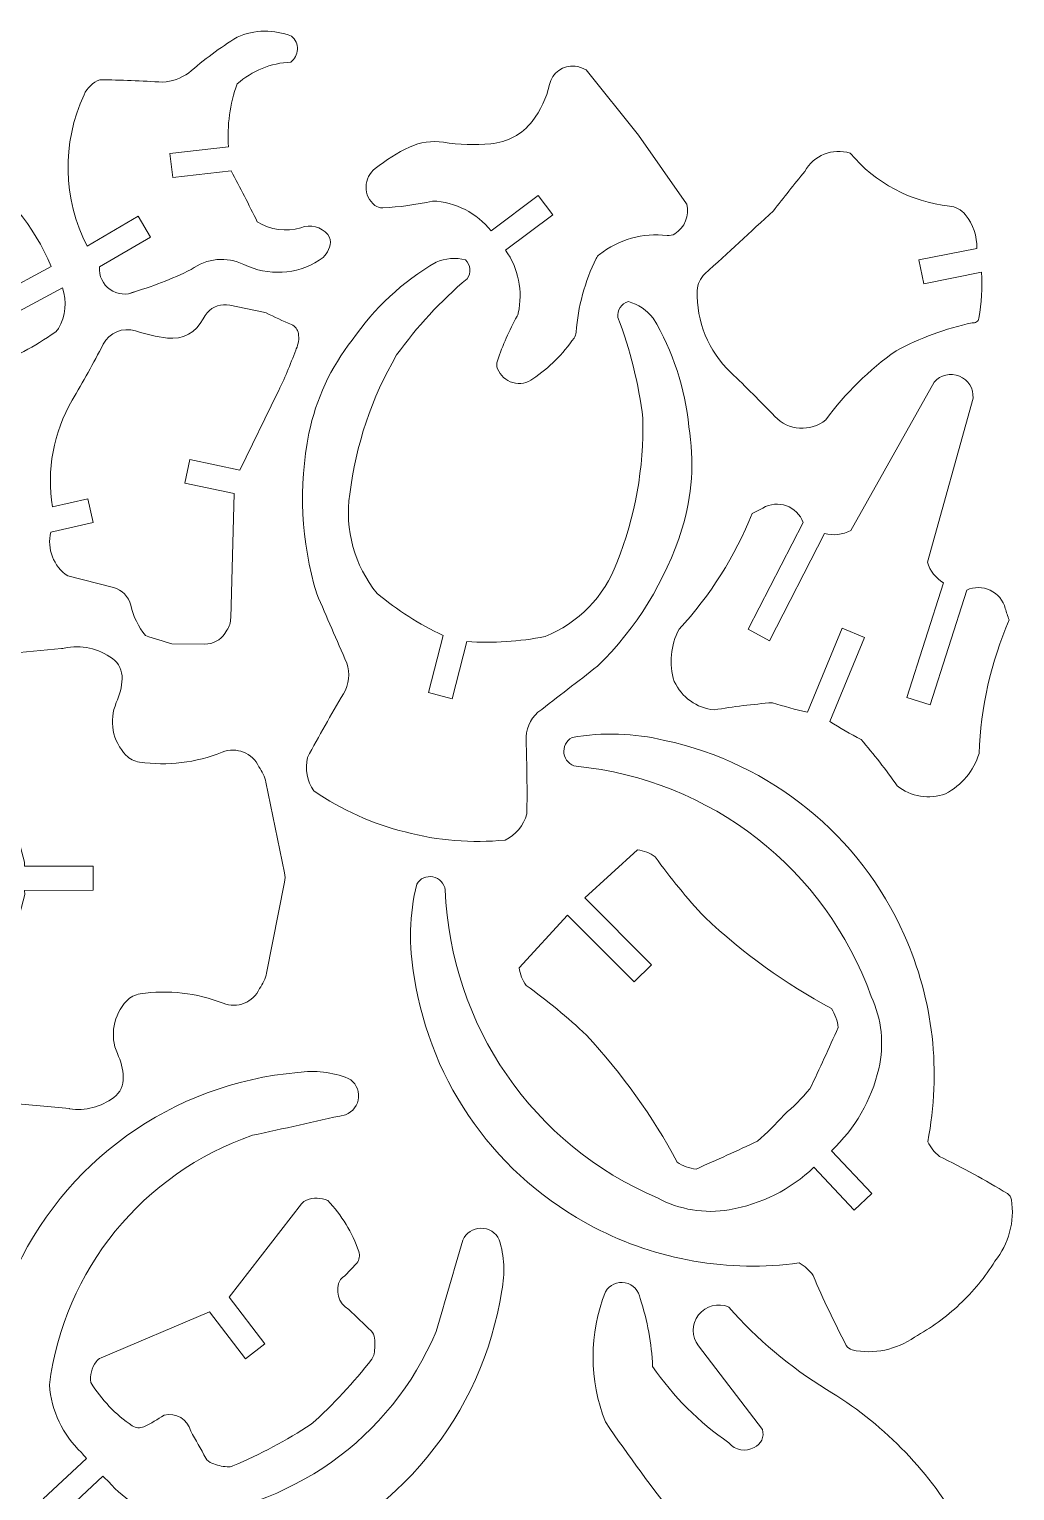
# Model space of a CAD drawing. Header units: centimetres. Extents: x -8.7 to 10.3, y -13.7 to 14.2.
# Drawn here: x 3.41 to 10.31, y 3.36 to 13.58 of the extents above; entities that cross this region are included whole.
import ezdxf

# ---------------------------------------------------------------- set-up
doc = ezdxf.new("R2010")
doc.units = ezdxf.units.CM
doc.header["$MEASUREMENT"] = 0
doc.layers.add('Capa 1', color=7, linetype='Continuous')

msp = doc.modelspace()

# ---------------------------------------------------------------- linework, layer by layer
at = {"layer": 'Capa 1', "color": 250, "lineweight": 18}
for points, knots in [([(4.82487, 12.59062), (4.88682, 12.47245), (4.94734, 12.35354), (5.00642, 12.2339), (5.00642, 12.2339), (5.09752, 12.17774), (5.20826, 12.16283), (5.31096, 12.19297), (5.31096, 12.19297), (5.37773, 12.21896), (5.45353, 12.19958), (5.49972, 12.1448), (5.49972, 12.1448), (5.5167, 12.12466), (5.52304, 12.09764), (5.51681, 12.07204), (5.51681, 12.07204), (5.506, 12.02768), (5.4784, 11.98929), (5.4398, 11.9649), (5.4398, 11.9649), (5.28097, 11.86452), (5.08171, 11.85353), (4.91272, 11.93566), (4.91272, 11.93566), (4.79289, 11.99389), (4.65043, 11.9804), (4.54376, 11.90057), (4.54376, 11.90057), (4.40819, 11.83338), (4.26675, 11.77881), (4.12119, 11.73752), (4.12119, 11.73752), (4.12119, 11.73752), (4.1499, 11.74472), (4.1499, 11.74472), (4.1499, 11.74472), (4.09339, 11.71884), (4.02798, 11.72508), (3.97705, 11.76071), (3.97705, 11.76071), (3.92611, 11.79633), (3.89785, 11.85626), (3.90278, 11.91823), (3.90278, 11.91823), (3.90278, 11.91823), (4.25843, 12.12792), (4.25843, 12.12792), (4.25843, 12.12792), (4.25843, 12.12792), (4.17246, 12.27374), (4.17246, 12.27374), (4.17246, 12.27374), (4.17246, 12.27374), (3.8168, 12.06404), (3.8168, 12.06404), (3.8168, 12.06404), (3.64647, 12.3947), (3.63821, 12.78509), (3.79413, 13.12278), (3.79413, 13.12278), (3.81634, 13.17087), (3.85617, 13.20853), (3.90541, 13.22804), (3.90541, 13.22804), (4.05195, 13.22593), (4.1984, 13.22008), (4.34464, 13.2105), (4.34464, 13.2105), (4.4098, 13.21537), (4.4725, 13.23758), (4.52619, 13.27483), (4.52619, 13.27483), (4.63279, 13.36726), (4.74634, 13.45132), (4.86586, 13.52629), (4.86586, 13.52629), (4.98693, 13.57892), (5.1239, 13.581), (5.24653, 13.53213), (5.24653, 13.53213), (5.27358, 13.50933), (5.28853, 13.47555), (5.28742, 13.44019), (5.28742, 13.44019), (5.28631, 13.40483), (5.26909, 13.37192), (5.24068, 13.35085), (5.24068, 13.35085), (5.10193, 13.34513), (4.96937, 13.29138), (4.86586, 13.1988), (4.86586, 13.1988), (4.81476, 13.0581), (4.79419, 12.90806), (4.80557, 12.7588), (4.80557, 12.7588), (4.80557, 12.7588), (4.39539, 12.71172), (4.39539, 12.71172), (4.39539, 12.71172), (4.39539, 12.71172), (4.41469, 12.54355), (4.41469, 12.54355), (4.41469, 12.54355), (4.41469, 12.54355), (4.82487, 12.59062), (4.82487, 12.59062)], [0, 0, 0, 0, 0.03571429, 0.03571429, 0.03571429, 0.03571429, 0.07142857, 0.07142857, 0.07142857, 0.07142857, 0.10714286, 0.10714286, 0.10714286, 0.10714286, 0.14285714, 0.14285714, 0.14285714, 0.14285714, 0.17857143, 0.17857143, 0.17857143, 0.17857143, 0.21428571, 0.21428571, 0.21428571, 0.21428571, 0.25, 0.25, 0.25, 0.25, 0.28571429, 0.28571429, 0.28571429, 0.28571429, 0.32142857, 0.32142857, 0.32142857, 0.32142857, 0.35714286, 0.35714286, 0.35714286, 0.35714286, 0.39285714, 0.39285714, 0.39285714, 0.39285714, 0.42857143, 0.42857143, 0.42857143, 0.42857143, 0.46428571, 0.46428571, 0.46428571, 0.46428571, 0.5, 0.5, 0.5, 0.5, 0.53571429, 0.53571429, 0.53571429, 0.53571429, 0.57142857, 0.57142857, 0.57142857, 0.57142857, 0.60714286, 0.60714286, 0.60714286, 0.60714286, 0.64285714, 0.64285714, 0.64285714, 0.64285714, 0.67857143, 0.67857143, 0.67857143, 0.67857143, 0.71428571, 0.71428571, 0.71428571, 0.71428571, 0.75, 0.75, 0.75, 0.75, 0.78571429, 0.78571429, 0.78571429, 0.78571429, 0.82142857, 0.82142857, 0.82142857, 0.82142857, 0.85714286, 0.85714286, 0.85714286, 0.85714286, 0.89285714, 0.89285714, 0.89285714, 0.89285714, 0.92857143, 0.92857143, 0.92857143, 0.92857143, 1, 1, 1, 1]), ([(7.67491, 12.84008), (7.67491, 12.84008), (8.01001, 12.35998), (8.01001, 12.35998), (8.01001, 12.35998), (8.01001, 12.35998), (8.01124, 12.35729), (8.01124, 12.35729), (8.01124, 12.35729), (8.03151, 12.27752), (7.99775, 12.19393), (7.92784, 12.15051), (7.92784, 12.15051), (7.91182, 12.14057), (7.8929, 12.13641), (7.87419, 12.13872), (7.87419, 12.13872), (7.70497, 12.15955), (7.53432, 12.11172), (7.40063, 12.0059), (7.40063, 12.0059), (7.39104, 11.99831), (7.38325, 11.98868), (7.37783, 11.97771), (7.37783, 11.97771), (7.29827, 11.81658), (7.25048, 11.64156), (7.23713, 11.46235), (7.23713, 11.46235), (7.23603, 11.44765), (7.23102, 11.43351), (7.22261, 11.4214), (7.22261, 11.4214), (7.14507, 11.3097), (7.04781, 11.21314), (6.93555, 11.1364), (6.93555, 11.1364), (6.89526, 11.10594), (6.84335, 11.09622), (6.79468, 11.10975), (6.79468, 11.10975), (6.74601, 11.12328), (6.70644, 11.15872), (6.68764, 11.20561), (6.68764, 11.20561), (6.68031, 11.22396), (6.67981, 11.24431), (6.68621, 11.263), (6.68621, 11.263), (6.72302, 11.37049), (6.76915, 11.47455), (6.82409, 11.57401), (6.82409, 11.57401), (6.82792, 11.58095), (6.83074, 11.58841), (6.83244, 11.59615), (6.83244, 11.59615), (6.86603, 11.74855), (6.83387, 11.90819), (6.7438, 12.03564), (6.7438, 12.03564), (6.7438, 12.03564), (7.07405, 12.28343), (7.07405, 12.28343), (7.07405, 12.28343), (7.07405, 12.28343), (6.97246, 12.41883), (6.97246, 12.41883), (6.97246, 12.41883), (6.97246, 12.41883), (6.64221, 12.17104), (6.64221, 12.17104), (6.64221, 12.17104), (6.54227, 12.29654), (6.39278, 12.37272), (6.2325, 12.37971), (6.2325, 12.37971), (6.11811, 12.35328), (6.00157, 12.33723), (5.88429, 12.33177), (5.88429, 12.33177), (5.86455, 12.33085), (5.84516, 12.33703), (5.82959, 12.3492), (5.82959, 12.3492), (5.78976, 12.38026), (5.76696, 12.42791), (5.76747, 12.47842), (5.76747, 12.47842), (5.76798, 12.52893), (5.79201, 12.57631), (5.83246, 12.60657), (5.83246, 12.60657), (5.90576, 12.6668), (5.98642, 12.71743), (6.07253, 12.75725), (6.07253, 12.75725), (6.14615, 12.79131), (6.22813, 12.80291), (6.30832, 12.79064), (6.30832, 12.79064), (6.41816, 12.77383), (6.52964, 12.77016), (6.64035, 12.77973), (6.64035, 12.77973), (6.75437, 12.7896), (6.85928, 12.84637), (6.92984, 12.93648), (6.92984, 12.93648), (6.98905, 13.01207), (7.03044, 13.1001), (7.05086, 13.19392), (7.05086, 13.19392), (7.06879, 13.27645), (7.14604, 13.33201), (7.23001, 13.32296), (7.23001, 13.32296), (7.25663, 13.32008), (7.28233, 13.31157), (7.30541, 13.29798), (7.30541, 13.29798), (7.30541, 13.29798), (7.30766, 13.29605), (7.30766, 13.29605), (7.30766, 13.29605), (7.30766, 13.29605), (7.67491, 12.84008), (7.67491, 12.84008)], [0, 0, 0, 0, 0.03030303, 0.03030303, 0.03030303, 0.03030303, 0.06060606, 0.06060606, 0.06060606, 0.06060606, 0.09090909, 0.09090909, 0.09090909, 0.09090909, 0.12121212, 0.12121212, 0.12121212, 0.12121212, 0.15151515, 0.15151515, 0.15151515, 0.15151515, 0.18181818, 0.18181818, 0.18181818, 0.18181818, 0.21212121, 0.21212121, 0.21212121, 0.21212121, 0.24242424, 0.24242424, 0.24242424, 0.24242424, 0.27272727, 0.27272727, 0.27272727, 0.27272727, 0.3030303, 0.3030303, 0.3030303, 0.3030303, 0.33333333, 0.33333333, 0.33333333, 0.33333333, 0.36363636, 0.36363636, 0.36363636, 0.36363636, 0.39393939, 0.39393939, 0.39393939, 0.39393939, 0.42424242, 0.42424242, 0.42424242, 0.42424242, 0.45454545, 0.45454545, 0.45454545, 0.45454545, 0.48484848, 0.48484848, 0.48484848, 0.48484848, 0.51515152, 0.51515152, 0.51515152, 0.51515152, 0.54545455, 0.54545455, 0.54545455, 0.54545455, 0.57575758, 0.57575758, 0.57575758, 0.57575758, 0.60606061, 0.60606061, 0.60606061, 0.60606061, 0.63636364, 0.63636364, 0.63636364, 0.63636364, 0.66666667, 0.66666667, 0.66666667, 0.66666667, 0.6969697, 0.6969697, 0.6969697, 0.6969697, 0.72727273, 0.72727273, 0.72727273, 0.72727273, 0.75757576, 0.75757576, 0.75757576, 0.75757576, 0.78787879, 0.78787879, 0.78787879, 0.78787879, 0.81818182, 0.81818182, 0.81818182, 0.81818182, 0.84848485, 0.84848485, 0.84848485, 0.84848485, 0.87878788, 0.87878788, 0.87878788, 0.87878788, 0.90909091, 0.90909091, 0.90909091, 0.90909091, 0.93939394, 0.93939394, 0.93939394, 0.93939394, 1, 1, 1, 1]), ([(3.64338, 11.77209), (3.67602, 11.67779), (3.66599, 11.57404), (3.61594, 11.48771), (3.61594, 11.48771), (3.60977, 11.47708), (3.60132, 11.46796), (3.59118, 11.46102), (3.59118, 11.46102), (3.44995, 11.36425), (3.29902, 11.28255), (3.14079, 11.2172), (3.14079, 11.2172), (3.13161, 11.1926), (3.12607, 11.1668), (3.12433, 11.14061), (3.12433, 11.14061), (3.12433, 11.14061), (3.122, 11.14252), (3.122, 11.14252), (3.122, 11.14252), (3.122, 11.14252), (3.32137, 10.90469), (3.32137, 10.90469), (3.32137, 10.90469), (3.35017, 10.87037), (3.34946, 10.82022), (3.31979, 10.78666), (3.31979, 10.78666), (3.31979, 10.78666), (2.99388, 10.49956), (2.99388, 10.49956), (2.99388, 10.49956), (2.95594, 10.46507), (2.90952, 10.44132), (2.85936, 10.43073), (2.85936, 10.43073), (2.79888, 10.4552), (2.75097, 10.50313), (2.72649, 10.5636), (2.72649, 10.5636), (2.72649, 10.5636), (2.41835, 11.3814), (2.41835, 11.3814), (2.41835, 11.3814), (2.41835, 11.3814), (2.73206, 11.64981), (2.73206, 11.64981), (2.73206, 11.64981), (2.73206, 11.64981), (2.62201, 11.77844), (2.62201, 11.77844), (2.62201, 11.77844), (2.62201, 11.77844), (2.3083, 11.51002), (2.3083, 11.51002), (2.3083, 11.51002), (2.3083, 11.51002), (1.6473, 12.08349), (1.6473, 12.08349), (1.6473, 12.08349), (1.5809, 12.14107), (1.55717, 12.23366), (1.58758, 12.31613), (1.58758, 12.31613), (1.59296, 12.33072), (1.60236, 12.34349), (1.61468, 12.35298), (1.61468, 12.35298), (1.61468, 12.35298), (2.0249, 12.66865), (2.0249, 12.66865), (2.0249, 12.66865), (2.06799, 12.65968), (2.10771, 12.63889), (2.13965, 12.60861), (2.13965, 12.60861), (2.13965, 12.60861), (2.28437, 12.40556), (2.28437, 12.40556), (2.28437, 12.40556), (2.29958, 12.38423), (2.32402, 12.37136), (2.35022, 12.37092), (2.35022, 12.37092), (2.36212, 12.37072), (2.374, 12.37175), (2.38569, 12.37399), (2.38569, 12.37399), (2.40144, 12.37702), (2.41597, 12.38457), (2.4275, 12.39571), (2.4275, 12.39571), (2.534, 12.49864), (2.65147, 12.58954), (2.77783, 12.66681), (2.77783, 12.66681), (2.7971, 12.6786), (2.82034, 12.68197), (2.84216, 12.67616), (2.84216, 12.67616), (2.8932, 12.66256), (2.94285, 12.64423), (2.99048, 12.6214), (2.99048, 12.6214), (3.24628, 12.4495), (3.44556, 12.20609), (3.56366, 11.92142), (3.56366, 11.92142), (3.56366, 11.92142), (3.19944, 11.72698), (3.19944, 11.72698), (3.19944, 11.72698), (3.19944, 11.72698), (3.27916, 11.57765), (3.27916, 11.57765), (3.27916, 11.57765), (3.27916, 11.57765), (3.64338, 11.77209), (3.64338, 11.77209)], [0, 0, 0, 0, 0.03225806, 0.03225806, 0.03225806, 0.03225806, 0.06451613, 0.06451613, 0.06451613, 0.06451613, 0.09677419, 0.09677419, 0.09677419, 0.09677419, 0.12903226, 0.12903226, 0.12903226, 0.12903226, 0.16129032, 0.16129032, 0.16129032, 0.16129032, 0.19354839, 0.19354839, 0.19354839, 0.19354839, 0.22580645, 0.22580645, 0.22580645, 0.22580645, 0.25806452, 0.25806452, 0.25806452, 0.25806452, 0.29032258, 0.29032258, 0.29032258, 0.29032258, 0.32258065, 0.32258065, 0.32258065, 0.32258065, 0.35483871, 0.35483871, 0.35483871, 0.35483871, 0.38709677, 0.38709677, 0.38709677, 0.38709677, 0.41935484, 0.41935484, 0.41935484, 0.41935484, 0.4516129, 0.4516129, 0.4516129, 0.4516129, 0.48387097, 0.48387097, 0.48387097, 0.48387097, 0.51612903, 0.51612903, 0.51612903, 0.51612903, 0.5483871, 0.5483871, 0.5483871, 0.5483871, 0.58064516, 0.58064516, 0.58064516, 0.58064516, 0.61290323, 0.61290323, 0.61290323, 0.61290323, 0.64516129, 0.64516129, 0.64516129, 0.64516129, 0.67741935, 0.67741935, 0.67741935, 0.67741935, 0.70967742, 0.70967742, 0.70967742, 0.70967742, 0.74193548, 0.74193548, 0.74193548, 0.74193548, 0.77419355, 0.77419355, 0.77419355, 0.77419355, 0.80645161, 0.80645161, 0.80645161, 0.80645161, 0.83870968, 0.83870968, 0.83870968, 0.83870968, 0.87096774, 0.87096774, 0.87096774, 0.87096774, 0.90322581, 0.90322581, 0.90322581, 0.90322581, 0.93548387, 0.93548387, 0.93548387, 0.93548387, 1, 1, 1, 1]), ([(9.15489, 12.71431), (9.3297, 12.5059), (9.5787, 12.37327), (9.8492, 12.34464), (9.8492, 12.34464), (9.89276, 12.34003), (9.93266, 12.31832), (9.96021, 12.28427), (9.96021, 12.28427), (10.01442, 12.21726), (10.04314, 12.13328), (10.04135, 12.0471), (10.04135, 12.0471), (10.04135, 12.0471), (9.63627, 11.96725), (9.63627, 11.96725), (9.63627, 11.96725), (9.63627, 11.96725), (9.66901, 11.80117), (9.66901, 11.80117), (9.66901, 11.80117), (9.66901, 11.80117), (10.07409, 11.88102), (10.07409, 11.88102), (10.07409, 11.88102), (10.08016, 11.77346), (10.0738, 11.66558), (10.05512, 11.55947), (10.05512, 11.55947), (10.05331, 11.54912), (10.04744, 11.53998), (10.0388, 11.53399), (10.0388, 11.53399), (10.03017, 11.528), (10.01949, 11.52571), (10.00916, 11.52764), (10.00916, 11.52764), (9.82318, 11.48751), (9.64356, 11.42198), (9.47544, 11.33289), (9.47544, 11.33289), (9.28698, 11.19849), (9.12102, 11.03493), (8.98391, 10.84843), (8.98391, 10.84843), (8.87651, 10.76296), (8.72187, 10.77367), (8.62703, 10.8729), (8.62703, 10.8729), (8.52702, 10.97766), (8.42459, 11.08009), (8.31983, 11.1801), (8.31983, 11.1801), (8.16363, 11.32918), (8.07829, 11.53749), (8.08483, 11.75331), (8.08483, 11.75331), (8.08619, 11.798), (8.1056, 11.8402), (8.13865, 11.87033), (8.13865, 11.87033), (8.29896, 12.01648), (8.45858, 12.1634), (8.61748, 12.31108), (8.61748, 12.31108), (8.68999, 12.40348), (8.76308, 12.49541), (8.83677, 12.58687), (8.83677, 12.58687), (8.89897, 12.69971), (9.03196, 12.7529), (9.15489, 12.71431)], [0, 0, 0, 0, 0.05263158, 0.05263158, 0.05263158, 0.05263158, 0.10526316, 0.10526316, 0.10526316, 0.10526316, 0.15789474, 0.15789474, 0.15789474, 0.15789474, 0.21052632, 0.21052632, 0.21052632, 0.21052632, 0.26315789, 0.26315789, 0.26315789, 0.26315789, 0.31578947, 0.31578947, 0.31578947, 0.31578947, 0.36842105, 0.36842105, 0.36842105, 0.36842105, 0.42105263, 0.42105263, 0.42105263, 0.42105263, 0.47368421, 0.47368421, 0.47368421, 0.47368421, 0.52631579, 0.52631579, 0.52631579, 0.52631579, 0.57894737, 0.57894737, 0.57894737, 0.57894737, 0.63157895, 0.63157895, 0.63157895, 0.63157895, 0.68421053, 0.68421053, 0.68421053, 0.68421053, 0.73684211, 0.73684211, 0.73684211, 0.73684211, 0.78947368, 0.78947368, 0.78947368, 0.78947368, 0.84210526, 0.84210526, 0.84210526, 0.84210526, 0.89473684, 0.89473684, 0.89473684, 0.89473684, 1, 1, 1, 1]), ([(7.77548, 11.56139), (7.91455, 11.32975), (8.00009, 11.07007), (8.02597, 10.80113), (8.02597, 10.80113), (8.06655, 10.56179), (8.04988, 10.31635), (7.97738, 10.08468), (7.97738, 10.08468), (7.863, 9.72161), (7.66047, 9.39274), (7.38779, 9.12713), (7.38779, 9.12713), (7.24904, 9.01899), (7.10979, 8.91149), (6.97005, 8.80463), (6.97005, 8.80463), (6.91445, 8.75372), (6.884, 8.68089), (6.8869, 8.60555), (6.8869, 8.60555), (6.89343, 8.43475), (6.89535, 8.26381), (6.89266, 8.0929), (6.89266, 8.0929), (6.87096, 8.01298), (6.81555, 7.94654), (6.74086, 7.91078), (6.74086, 7.91078), (6.50643, 7.88693), (6.2697, 7.90594), (6.04208, 7.96685), (6.04208, 7.96685), (5.8133, 8.02327), (5.59677, 8.12081), (5.4029, 8.25476), (5.4029, 8.25476), (5.3547, 8.3221), (5.33825, 8.40703), (5.35776, 8.48751), (5.35776, 8.48751), (5.43783, 8.63853), (5.52196, 8.78735), (5.61007, 8.93382), (5.61007, 8.93382), (5.64892, 8.99842), (5.65742, 9.07691), (5.63324, 9.14832), (5.63324, 9.14832), (5.56236, 9.30932), (5.49223, 9.47065), (5.42285, 9.63231), (5.42285, 9.63231), (5.31205, 9.99648), (5.29331, 10.38227), (5.3682, 10.75549), (5.3682, 10.75549), (5.4164, 10.9934), (5.52021, 11.21643), (5.67118, 11.40653), (5.67118, 11.40653), (5.82355, 11.62965), (6.02374, 11.81585), (6.25729, 11.95171), (6.25729, 11.95171), (6.32254, 11.97947), (6.39497, 11.98542), (6.46389, 11.9687), (6.46389, 11.9687), (6.50047, 11.93354), (6.50475, 11.87659), (6.47392, 11.83629), (6.47392, 11.83629), (6.28875, 11.67905), (6.12326, 11.49994), (5.98113, 11.30293), (5.98113, 11.30293), (5.80741, 11.00395), (5.69596, 10.67277), (5.65363, 10.32959), (5.65363, 10.32959), (5.61689, 10.08182), (5.68611, 9.82982), (5.8444, 9.6357), (5.8444, 9.6357), (5.98518, 9.51824), (6.14049, 9.41929), (6.30644, 9.34133), (6.30644, 9.34133), (6.30644, 9.34133), (6.20406, 8.94135), (6.20406, 8.94135), (6.20406, 8.94135), (6.20406, 8.94135), (6.37019, 8.89864), (6.37019, 8.89864), (6.37019, 8.89864), (6.37019, 8.89864), (6.47342, 9.2984), (6.47342, 9.2984), (6.47342, 9.2984), (6.65639, 9.28665), (6.84016, 9.29842), (7.02014, 9.33342), (7.02014, 9.33342), (7.2524, 9.42719), (7.43467, 9.61448), (7.52193, 9.84926), (7.52193, 9.84926), (7.65035, 10.17032), (7.71248, 10.51418), (7.70448, 10.85987), (7.70448, 10.85987), (7.67499, 11.101), (7.61642, 11.33772), (7.53004, 11.56477), (7.53004, 11.56477), (7.52242, 11.61493), (7.5537, 11.66272), (7.60269, 11.67592), (7.60269, 11.67592), (7.67113, 11.65734), (7.7317, 11.61718), (7.77548, 11.56139)], [0, 0, 0, 0, 0.03125, 0.03125, 0.03125, 0.03125, 0.0625, 0.0625, 0.0625, 0.0625, 0.09375, 0.09375, 0.09375, 0.09375, 0.125, 0.125, 0.125, 0.125, 0.15625, 0.15625, 0.15625, 0.15625, 0.1875, 0.1875, 0.1875, 0.1875, 0.21875, 0.21875, 0.21875, 0.21875, 0.25, 0.25, 0.25, 0.25, 0.28125, 0.28125, 0.28125, 0.28125, 0.3125, 0.3125, 0.3125, 0.3125, 0.34375, 0.34375, 0.34375, 0.34375, 0.375, 0.375, 0.375, 0.375, 0.40625, 0.40625, 0.40625, 0.40625, 0.4375, 0.4375, 0.4375, 0.4375, 0.46875, 0.46875, 0.46875, 0.46875, 0.5, 0.5, 0.5, 0.5, 0.53125, 0.53125, 0.53125, 0.53125, 0.5625, 0.5625, 0.5625, 0.5625, 0.59375, 0.59375, 0.59375, 0.59375, 0.625, 0.625, 0.625, 0.625, 0.65625, 0.65625, 0.65625, 0.65625, 0.6875, 0.6875, 0.6875, 0.6875, 0.71875, 0.71875, 0.71875, 0.71875, 0.75, 0.75, 0.75, 0.75, 0.78125, 0.78125, 0.78125, 0.78125, 0.8125, 0.8125, 0.8125, 0.8125, 0.84375, 0.84375, 0.84375, 0.84375, 0.875, 0.875, 0.875, 0.875, 0.90625, 0.90625, 0.90625, 0.90625, 0.9375, 0.9375, 0.9375, 0.9375, 1, 1, 1, 1]), ([(4.77961, 9.35565), (4.74882, 9.30869), (4.69621, 9.28061), (4.64006, 9.2811), (4.64006, 9.2811), (4.64006, 9.2811), (4.40978, 9.28315), (4.40978, 9.28315), (4.40978, 9.28315), (4.34737, 9.29934), (4.28577, 9.31849), (4.22518, 9.34054), (4.22518, 9.34054), (4.17446, 9.40224), (4.13876, 9.47492), (4.12091, 9.55277), (4.12091, 9.55277), (4.10705, 9.61315), (4.06065, 9.66069), (4.0006, 9.67593), (4.0006, 9.67593), (4.0006, 9.67593), (3.68001, 9.75738), (3.68001, 9.75738), (3.68001, 9.75738), (3.5804, 9.82464), (3.53318, 9.94695), (3.56156, 10.06375), (3.56156, 10.06375), (3.56156, 10.06375), (3.85884, 10.1312), (3.85884, 10.1312), (3.85884, 10.1312), (3.85884, 10.1312), (3.82139, 10.29628), (3.82139, 10.29628), (3.82139, 10.29628), (3.82139, 10.29628), (3.5738, 10.2401), (3.5738, 10.2401), (3.5738, 10.2401), (3.53093, 10.49733), (3.58001, 10.76159), (3.71227, 10.98633), (3.71227, 10.98633), (3.78786, 11.11473), (3.85988, 11.24519), (3.92826, 11.37756), (3.92826, 11.37756), (3.97057, 11.45955), (4.06595, 11.49908), (4.15391, 11.47126), (4.15391, 11.47126), (4.22699, 11.44812), (4.30195, 11.43144), (4.37795, 11.42142), (4.37795, 11.42142), (4.48134, 11.40782), (4.58179, 11.46157), (4.62769, 11.5552), (4.62769, 11.5552), (4.63539, 11.57091), (4.64517, 11.58551), (4.65675, 11.59862), (4.65675, 11.59862), (4.69583, 11.64288), (4.75563, 11.66288), (4.81349, 11.6511), (4.81349, 11.6511), (4.81349, 11.6511), (5.04954, 11.603), (5.04954, 11.603), (5.04954, 11.603), (5.05621, 11.60164), (5.06268, 11.59947), (5.0688, 11.59652), (5.0688, 11.59652), (5.12737, 11.5684), (5.18641, 11.54128), (5.24591, 11.51518), (5.24591, 11.51518), (5.27132, 11.50404), (5.28943, 11.48085), (5.29412, 11.45351), (5.29412, 11.45351), (5.30042, 11.41679), (5.29508, 11.379), (5.27887, 11.34545), (5.27887, 11.34545), (5.27887, 11.34545), (5.27559, 11.33765), (5.27559, 11.33765), (5.27559, 11.33765), (5.23847, 11.23517), (5.19573, 11.13479), (5.14758, 11.037), (5.14758, 11.037), (5.14758, 11.037), (4.88552, 10.49808), (4.88552, 10.49808), (4.88552, 10.49808), (4.88552, 10.49808), (4.53563, 10.57241), (4.53563, 10.57241), (4.53563, 10.57241), (4.53563, 10.57241), (4.50045, 10.40683), (4.50045, 10.40683), (4.50045, 10.40683), (4.50045, 10.40683), (4.84454, 10.33373), (4.84454, 10.33373), (4.84454, 10.33373), (4.84454, 10.33373), (4.82094, 9.46361), (4.82094, 9.46361), (4.82094, 9.46361), (4.82012, 9.43296), (4.81076, 9.40313), (4.79394, 9.37749), (4.79394, 9.37749), (4.79394, 9.37749), (4.77961, 9.35565), (4.77961, 9.35565)], [0, 0, 0, 0, 0.03125, 0.03125, 0.03125, 0.03125, 0.0625, 0.0625, 0.0625, 0.0625, 0.09375, 0.09375, 0.09375, 0.09375, 0.125, 0.125, 0.125, 0.125, 0.15625, 0.15625, 0.15625, 0.15625, 0.1875, 0.1875, 0.1875, 0.1875, 0.21875, 0.21875, 0.21875, 0.21875, 0.25, 0.25, 0.25, 0.25, 0.28125, 0.28125, 0.28125, 0.28125, 0.3125, 0.3125, 0.3125, 0.3125, 0.34375, 0.34375, 0.34375, 0.34375, 0.375, 0.375, 0.375, 0.375, 0.40625, 0.40625, 0.40625, 0.40625, 0.4375, 0.4375, 0.4375, 0.4375, 0.46875, 0.46875, 0.46875, 0.46875, 0.5, 0.5, 0.5, 0.5, 0.53125, 0.53125, 0.53125, 0.53125, 0.5625, 0.5625, 0.5625, 0.5625, 0.59375, 0.59375, 0.59375, 0.59375, 0.625, 0.625, 0.625, 0.625, 0.65625, 0.65625, 0.65625, 0.65625, 0.6875, 0.6875, 0.6875, 0.6875, 0.71875, 0.71875, 0.71875, 0.71875, 0.75, 0.75, 0.75, 0.75, 0.78125, 0.78125, 0.78125, 0.78125, 0.8125, 0.8125, 0.8125, 0.8125, 0.84375, 0.84375, 0.84375, 0.84375, 0.875, 0.875, 0.875, 0.875, 0.90625, 0.90625, 0.90625, 0.90625, 0.9375, 0.9375, 0.9375, 0.9375, 1, 1, 1, 1]), ([(9.91901, 11.15453), (9.98063, 11.1293), (10.019, 11.0674), (10.01428, 11.00098), (10.01428, 11.00098), (10.01428, 11.00098), (9.69477, 9.85438), (9.69477, 9.85438), (9.69477, 9.85438), (9.71333, 9.79342), (9.75393, 9.74151), (9.80863, 9.70883), (9.80863, 9.70883), (9.80863, 9.70883), (9.55227, 8.90654), (9.55227, 8.90654), (9.55227, 8.90654), (9.55227, 8.90654), (9.71352, 8.85501), (9.71352, 8.85501), (9.71352, 8.85501), (9.71352, 8.85501), (9.97028, 9.65855), (9.97028, 9.65855), (9.97028, 9.65855), (10.02265, 9.68279), (10.08275, 9.6824), (10.13492, 9.65774), (10.13492, 9.65774), (10.18709, 9.63308), (10.22564, 9.58655), (10.24015, 9.5307), (10.24015, 9.5307), (10.2472, 9.50346), (10.25609, 9.47673), (10.26677, 9.4507), (10.26677, 9.4507), (10.14028, 9.15454), (10.06895, 8.83764), (10.05639, 8.51584), (10.05639, 8.51584), (10.01905, 8.39462), (9.93495, 8.29338), (9.82266, 8.23438), (9.82266, 8.23438), (9.70773, 8.19181), (9.57898, 8.21325), (9.48395, 8.29066), (9.48395, 8.29066), (9.40477, 8.4022), (9.32055, 8.51008), (9.23156, 8.61396), (9.23156, 8.61396), (9.15609, 8.65227), (9.08269, 8.6945), (9.01165, 8.74049), (9.01165, 8.74049), (9.01165, 8.74049), (9.25477, 9.32799), (9.25477, 9.32799), (9.25477, 9.32799), (9.25477, 9.32799), (9.09835, 9.39272), (9.09835, 9.39272), (9.09835, 9.39272), (9.09835, 9.39272), (8.85523, 8.80522), (8.85523, 8.80522), (8.85523, 8.80522), (8.77247, 8.82287), (8.69069, 8.84486), (8.61022, 8.87108), (8.61022, 8.87108), (8.47385, 8.86046), (8.33802, 8.84364), (8.20318, 8.82066), (8.20318, 8.82066), (8.08123, 8.83298), (7.97503, 8.90886), (7.92374, 9.02018), (7.92374, 9.02018), (7.88595, 9.14126), (7.89803, 9.27232), (7.95725, 9.38449), (7.95725, 9.38449), (8.17574, 9.62108), (8.34921, 9.89571), (8.46897, 10.19466), (8.46897, 10.19466), (8.49492, 10.20553), (8.5201, 10.21815), (8.54434, 10.23244), (8.54434, 10.23244), (8.59402, 10.2618), (8.65386, 10.26742), (8.70824, 10.24811), (8.70824, 10.24811), (8.76261, 10.22879), (8.80562, 10.18634), (8.82564, 10.13222), (8.82564, 10.13222), (8.82564, 10.13222), (8.44106, 9.3852), (8.44106, 9.3852), (8.44106, 9.3852), (8.44106, 9.3852), (8.58994, 9.30456), (8.58994, 9.30456), (8.58994, 9.30456), (8.58994, 9.30456), (8.97555, 10.05357), (8.97555, 10.05357), (8.97555, 10.05357), (9.03735, 10.03805), (9.10276, 10.04608), (9.15897, 10.0761), (9.15897, 10.0761), (9.15897, 10.0761), (9.7431, 11.11321), (9.7431, 11.11321), (9.7431, 11.11321), (9.78666, 11.16356), (9.85756, 11.18018), (9.91901, 11.15453)], [0, 0, 0, 0, 0.03125, 0.03125, 0.03125, 0.03125, 0.0625, 0.0625, 0.0625, 0.0625, 0.09375, 0.09375, 0.09375, 0.09375, 0.125, 0.125, 0.125, 0.125, 0.15625, 0.15625, 0.15625, 0.15625, 0.1875, 0.1875, 0.1875, 0.1875, 0.21875, 0.21875, 0.21875, 0.21875, 0.25, 0.25, 0.25, 0.25, 0.28125, 0.28125, 0.28125, 0.28125, 0.3125, 0.3125, 0.3125, 0.3125, 0.34375, 0.34375, 0.34375, 0.34375, 0.375, 0.375, 0.375, 0.375, 0.40625, 0.40625, 0.40625, 0.40625, 0.4375, 0.4375, 0.4375, 0.4375, 0.46875, 0.46875, 0.46875, 0.46875, 0.5, 0.5, 0.5, 0.5, 0.53125, 0.53125, 0.53125, 0.53125, 0.5625, 0.5625, 0.5625, 0.5625, 0.59375, 0.59375, 0.59375, 0.59375, 0.625, 0.625, 0.625, 0.625, 0.65625, 0.65625, 0.65625, 0.65625, 0.6875, 0.6875, 0.6875, 0.6875, 0.71875, 0.71875, 0.71875, 0.71875, 0.75, 0.75, 0.75, 0.75, 0.78125, 0.78125, 0.78125, 0.78125, 0.8125, 0.8125, 0.8125, 0.8125, 0.84375, 0.84375, 0.84375, 0.84375, 0.875, 0.875, 0.875, 0.875, 0.90625, 0.90625, 0.90625, 0.90625, 0.9375, 0.9375, 0.9375, 0.9375, 1, 1, 1, 1]), ([(5.06737, 8.31499), (5.06737, 8.31499), (5.19733, 7.68088), (5.19733, 7.68088), (5.19733, 7.68088), (5.20174, 7.65933), (5.20181, 7.63712), (5.19752, 7.61553), (5.19752, 7.61553), (5.19752, 7.61553), (5.07135, 6.98066), (5.07135, 6.98066), (5.07135, 6.98066), (5.06282, 6.94157), (5.04621, 6.9047), (5.02257, 6.87241), (5.02257, 6.87241), (4.9784, 6.77533), (4.86604, 6.73004), (4.76679, 6.76909), (4.76679, 6.76909), (4.58285, 6.84157), (4.38292, 6.8642), (4.18744, 6.83464), (4.18744, 6.83464), (4.15147, 6.8292), (4.11829, 6.81203), (4.09308, 6.78581), (4.09308, 6.78581), (3.99882, 6.68772), (3.9729, 6.54232), (4.02766, 6.41778), (4.02766, 6.41778), (4.05206, 6.36525), (4.06607, 6.30852), (4.06895, 6.25067), (4.06895, 6.25067), (4.07169, 6.1956), (4.04679, 6.14285), (4.00255, 6.10995), (4.00255, 6.10995), (3.91362, 6.0438), (3.80238, 6.01517), (3.69256, 6.03011), (3.69256, 6.03011), (3.69256, 6.03011), (3.69372, 6.03329), (3.69372, 6.03329), (3.69372, 6.03329), (3.69372, 6.03329), (3.25383, 6.07163), (3.25383, 6.07163), (3.25383, 6.07163), (3.21981, 6.0746), (3.18756, 6.08803), (3.16149, 6.11009), (3.16149, 6.11009), (3.09422, 6.167), (3.0594, 6.25335), (3.06829, 6.34101), (3.06829, 6.34101), (3.06916, 6.34956), (3.0707, 6.35802), (3.07288, 6.36633), (3.07288, 6.36633), (3.07288, 6.36633), (3.37905, 7.53002), (3.37905, 7.53002), (3.37905, 7.53002), (3.37905, 7.53002), (3.37896, 7.55814), (3.37896, 7.55814), (3.37896, 7.55814), (3.37896, 7.55814), (3.85785, 7.55957), (3.85785, 7.55957), (3.85785, 7.55957), (3.85785, 7.55957), (3.85734, 7.72884), (3.85734, 7.72884), (3.85734, 7.72884), (3.85734, 7.72884), (3.37846, 7.72741), (3.37846, 7.72741), (3.37846, 7.72741), (3.37846, 7.72741), (3.37837, 7.75553), (3.37837, 7.75553), (3.37837, 7.75553), (3.37837, 7.75553), (3.0627, 8.92687), (3.0627, 8.92687), (3.0627, 8.92687), (3.0471, 9.01934), (3.08113, 9.11311), (3.15233, 9.17413), (3.15233, 9.17413), (3.17827, 9.19635), (3.21044, 9.20997), (3.24444, 9.21314), (3.24444, 9.21314), (3.24444, 9.21314), (3.63742, 9.24976), (3.63742, 9.24976), (3.63742, 9.24976), (3.64362, 9.25034), (3.64978, 9.25127), (3.65588, 9.25254), (3.65588, 9.25254), (3.7737, 9.27718), (3.89634, 9.25054), (3.99338, 9.1793), (3.99338, 9.1793), (4.03782, 9.14668), (4.06301, 9.09406), (4.06061, 9.03898), (4.06061, 9.03898), (4.05809, 8.98111), (4.04441, 8.9243), (4.02032, 8.87162), (4.02032, 8.87162), (3.96639, 8.74673), (3.99304, 8.60146), (4.08794, 8.50399), (4.08794, 8.50399), (4.11331, 8.47792), (4.1466, 8.46094), (4.18259, 8.45572), (4.18259, 8.45572), (4.37825, 8.42735), (4.57804, 8.45115), (4.76154, 8.52474), (4.76154, 8.52474), (4.86052, 8.5645), (4.97307, 8.51971), (5.01794, 8.42295), (5.01794, 8.42295), (5.04177, 8.3908), (5.0586, 8.35403), (5.06737, 8.31499)], [0, 0, 0, 0, 0.02777778, 0.02777778, 0.02777778, 0.02777778, 0.05555556, 0.05555556, 0.05555556, 0.05555556, 0.08333333, 0.08333333, 0.08333333, 0.08333333, 0.11111111, 0.11111111, 0.11111111, 0.11111111, 0.13888889, 0.13888889, 0.13888889, 0.13888889, 0.16666667, 0.16666667, 0.16666667, 0.16666667, 0.19444444, 0.19444444, 0.19444444, 0.19444444, 0.22222222, 0.22222222, 0.22222222, 0.22222222, 0.25, 0.25, 0.25, 0.25, 0.27777778, 0.27777778, 0.27777778, 0.27777778, 0.30555556, 0.30555556, 0.30555556, 0.30555556, 0.33333333, 0.33333333, 0.33333333, 0.33333333, 0.36111111, 0.36111111, 0.36111111, 0.36111111, 0.38888889, 0.38888889, 0.38888889, 0.38888889, 0.41666667, 0.41666667, 0.41666667, 0.41666667, 0.44444444, 0.44444444, 0.44444444, 0.44444444, 0.47222222, 0.47222222, 0.47222222, 0.47222222, 0.5, 0.5, 0.5, 0.5, 0.52777778, 0.52777778, 0.52777778, 0.52777778, 0.55555556, 0.55555556, 0.55555556, 0.55555556, 0.58333333, 0.58333333, 0.58333333, 0.58333333, 0.61111111, 0.61111111, 0.61111111, 0.61111111, 0.63888889, 0.63888889, 0.63888889, 0.63888889, 0.66666667, 0.66666667, 0.66666667, 0.66666667, 0.69444444, 0.69444444, 0.69444444, 0.69444444, 0.72222222, 0.72222222, 0.72222222, 0.72222222, 0.75, 0.75, 0.75, 0.75, 0.77777778, 0.77777778, 0.77777778, 0.77777778, 0.80555556, 0.80555556, 0.80555556, 0.80555556, 0.83333333, 0.83333333, 0.83333333, 0.83333333, 0.86111111, 0.86111111, 0.86111111, 0.86111111, 0.88888889, 0.88888889, 0.88888889, 0.88888889, 0.91666667, 0.91666667, 0.91666667, 0.91666667, 0.94444444, 0.94444444, 0.94444444, 0.94444444, 1, 1, 1, 1]), ([(9.7799, 5.69845), (9.94171, 5.61837), (10.10009, 5.53156), (10.25464, 5.43823), (10.25464, 5.43823), (10.26939, 5.4282), (10.27963, 5.41284), (10.28322, 5.39537), (10.28322, 5.39537), (10.30645, 5.24208), (10.26446, 5.0862), (10.16746, 4.96526), (10.16746, 4.96526), (10.09859, 4.85445), (10.01561, 4.75309), (9.92057, 4.6637), (9.92057, 4.6637), (9.82578, 4.57405), (9.71974, 4.49714), (9.60509, 4.43486), (9.60509, 4.43486), (9.4787, 4.34507), (9.32062, 4.31234), (9.16894, 4.34445), (9.16894, 4.34445), (9.15172, 4.34905), (9.13698, 4.36019), (9.12783, 4.37549), (9.12783, 4.37549), (9.0437, 4.53524), (8.96629, 4.69842), (8.89581, 4.86464), (8.89581, 4.86464), (8.87045, 4.90117), (8.83709, 4.93146), (8.79829, 4.9532), (8.79829, 4.9532), (8.30575, 4.88559), (7.80466, 4.9724), (7.36348, 5.2016), (7.36348, 5.2016), (6.68786, 5.55191), (6.2205, 6.20305), (6.10414, 6.95513), (6.10414, 6.95513), (6.06541, 7.16996), (6.07152, 7.39039), (6.12207, 7.60275), (6.12207, 7.60275), (6.14546, 7.64229), (6.19072, 7.66176), (6.23576, 7.65269), (6.23576, 7.65269), (6.2808, 7.64362), (6.31516, 7.60705), (6.32142, 7.56154), (6.32142, 7.56154), (6.3578, 6.6167), (6.93671, 5.77665), (7.80718, 5.40741), (7.80718, 5.40741), (7.96045, 5.32476), (8.13706, 5.29568), (8.30872, 5.32492), (8.30872, 5.32492), (8.53111, 5.36279), (8.73725, 5.46623), (8.90047, 5.62194), (8.90047, 5.62194), (8.90047, 5.62194), (9.18375, 5.32159), (9.18375, 5.32159), (9.18375, 5.32159), (9.18375, 5.32159), (9.3069, 5.43773), (9.3069, 5.43773), (9.3069, 5.43773), (9.3069, 5.43773), (9.02362, 5.73809), (9.02362, 5.73809), (9.02362, 5.73809), (9.18859, 5.89195), (9.30395, 6.09166), (9.35474, 6.31145), (9.35474, 6.31145), (9.39394, 6.48112), (9.37529, 6.65914), (9.30171, 6.81696), (9.30171, 6.81696), (8.98356, 7.70737), (8.17929, 8.33506), (7.23815, 8.42614), (7.23815, 8.42614), (7.19299, 8.43459), (7.15922, 8.47047), (7.15233, 8.51589), (7.15233, 8.51589), (7.14544, 8.56131), (7.16805, 8.60611), (7.20867, 8.62756), (7.20867, 8.62756), (7.42362, 8.66562), (7.64403, 8.65881), (7.85623, 8.60759), (7.85623, 8.60759), (8.60027, 8.44769), (9.22269, 7.94271), (9.53312, 7.24787), (9.53312, 7.24787), (9.73618, 6.79407), (9.79342, 6.28875), (9.69719, 5.80098), (9.69719, 5.80098), (9.71663, 5.76098), (9.74491, 5.72591), (9.7799, 5.69845)], [0, 0, 0, 0, 0.03333333, 0.03333333, 0.03333333, 0.03333333, 0.06666667, 0.06666667, 0.06666667, 0.06666667, 0.1, 0.1, 0.1, 0.1, 0.13333333, 0.13333333, 0.13333333, 0.13333333, 0.16666667, 0.16666667, 0.16666667, 0.16666667, 0.2, 0.2, 0.2, 0.2, 0.23333333, 0.23333333, 0.23333333, 0.23333333, 0.26666667, 0.26666667, 0.26666667, 0.26666667, 0.3, 0.3, 0.3, 0.3, 0.33333333, 0.33333333, 0.33333333, 0.33333333, 0.36666667, 0.36666667, 0.36666667, 0.36666667, 0.4, 0.4, 0.4, 0.4, 0.43333333, 0.43333333, 0.43333333, 0.43333333, 0.46666667, 0.46666667, 0.46666667, 0.46666667, 0.5, 0.5, 0.5, 0.5, 0.53333333, 0.53333333, 0.53333333, 0.53333333, 0.56666667, 0.56666667, 0.56666667, 0.56666667, 0.6, 0.6, 0.6, 0.6, 0.63333333, 0.63333333, 0.63333333, 0.63333333, 0.66666667, 0.66666667, 0.66666667, 0.66666667, 0.7, 0.7, 0.7, 0.7, 0.73333333, 0.73333333, 0.73333333, 0.73333333, 0.76666667, 0.76666667, 0.76666667, 0.76666667, 0.8, 0.8, 0.8, 0.8, 0.83333333, 0.83333333, 0.83333333, 0.83333333, 0.86666667, 0.86666667, 0.86666667, 0.86666667, 0.9, 0.9, 0.9, 0.9, 0.93333333, 0.93333333, 0.93333333, 0.93333333, 1, 1, 1, 1]), ([(7.7905, 7.79335), (7.89687, 7.64482), (8.01282, 7.50344), (8.13766, 7.37006), (8.13766, 7.37006), (8.40392, 7.11994), (8.70148, 6.90551), (9.02301, 6.73208), (9.02301, 6.73208), (9.04957, 6.69253), (9.06591, 6.647), (9.07059, 6.59959), (9.07059, 6.59959), (9.00674, 6.45572), (8.94091, 6.31273), (8.87311, 6.17068), (8.87311, 6.17068), (8.81694, 6.105), (8.75581, 6.04373), (8.69028, 5.9874), (8.69028, 5.9874), (8.63369, 5.92209), (8.57218, 5.8612), (8.50629, 5.80529), (8.50629, 5.80529), (8.36396, 5.73805), (8.22072, 5.67278), (8.07659, 5.6095), (8.07659, 5.6095), (8.02921, 5.61436), (7.98374, 5.63089), (7.9443, 5.6576), (7.9443, 5.6576), (7.77213, 5.9798), (7.55888, 6.27821), (7.3098, 6.54545), (7.3098, 6.54545), (7.17692, 6.67081), (7.03599, 6.78732), (6.88788, 6.89427), (6.88788, 6.89427), (6.86162, 6.93054), (6.84493, 6.97286), (6.83934, 7.01729), (6.83934, 7.01729), (6.83934, 7.01729), (7.17784, 7.38586), (7.17784, 7.38586), (7.17784, 7.38586), (7.17784, 7.38586), (7.64403, 6.91783), (7.64403, 6.91783), (7.64403, 6.91783), (7.64403, 6.91783), (7.76396, 7.0373), (7.76396, 7.0373), (7.76396, 7.0373), (7.76396, 7.0373), (7.29777, 7.50532), (7.29777, 7.50532), (7.29777, 7.50532), (7.29777, 7.50532), (7.66767, 7.84237), (7.66767, 7.84237), (7.66767, 7.84237), (7.71208, 7.83661), (7.75433, 7.81974), (7.7905, 7.79335)], [0, 0, 0, 0, 0.05555556, 0.05555556, 0.05555556, 0.05555556, 0.11111111, 0.11111111, 0.11111111, 0.11111111, 0.16666667, 0.16666667, 0.16666667, 0.16666667, 0.22222222, 0.22222222, 0.22222222, 0.22222222, 0.27777778, 0.27777778, 0.27777778, 0.27777778, 0.33333333, 0.33333333, 0.33333333, 0.33333333, 0.38888889, 0.38888889, 0.38888889, 0.38888889, 0.44444444, 0.44444444, 0.44444444, 0.44444444, 0.5, 0.5, 0.5, 0.5, 0.55555556, 0.55555556, 0.55555556, 0.55555556, 0.61111111, 0.61111111, 0.61111111, 0.61111111, 0.66666667, 0.66666667, 0.66666667, 0.66666667, 0.72222222, 0.72222222, 0.72222222, 0.72222222, 0.77777778, 0.77777778, 0.77777778, 0.77777778, 0.83333333, 0.83333333, 0.83333333, 0.83333333, 0.88888889, 0.88888889, 0.88888889, 0.88888889, 1, 1, 1, 1]), ([(4.42116, 3.1704), (5.23067, 3.22023), (5.94294, 3.72485), (6.25745, 4.47243), (6.25745, 4.47243), (6.31883, 4.68631), (6.3812, 4.89991), (6.44456, 5.11322), (6.44456, 5.11322), (6.46664, 5.16352), (6.5158, 5.19541), (6.57072, 5.19595), (6.57072, 5.19595), (6.62565, 5.19649), (6.67579, 5.16479), (6.69885, 5.11493), (6.69885, 5.11493), (6.73589, 5.00055), (6.7421, 4.87848), (6.71689, 4.76092), (6.71689, 4.76092), (6.58354, 3.88701), (5.98185, 3.1577), (5.14956, 2.85975), (5.14956, 2.85975), (4.78907, 2.76411), (4.41481, 2.73201), (4.0433, 2.76482), (4.0433, 2.76482), (3.98799, 2.76718), (3.93331, 2.75217), (3.88696, 2.7219), (3.88696, 2.7219), (3.74068, 2.5425), (3.6027, 2.35647), (3.47347, 2.16442), (3.47347, 2.16442), (3.43399, 2.12129), (3.37147, 2.10817), (3.31795, 2.13171), (3.31795, 2.13171), (3.11576, 2.22069), (2.93122, 2.34514), (2.77293, 2.49924), (2.77293, 2.49924), (2.62965, 2.66736), (2.5177, 2.85975), (2.44229, 3.06738), (2.44229, 3.06738), (2.42231, 3.12233), (2.43959, 3.18383), (2.48522, 3.2204), (2.48522, 3.2204), (2.6854, 3.33663), (2.88016, 3.462), (3.06885, 3.59609), (3.06885, 3.59609), (3.10211, 3.64033), (3.12072, 3.6939), (3.12202, 3.74924), (3.12202, 3.74924), (3.11386, 4.1221), (3.17069, 4.49342), (3.28995, 4.84679), (3.28995, 4.84679), (3.64197, 5.65769), (4.40991, 6.20924), (5.29069, 6.28485), (5.29069, 6.28485), (5.40966, 6.30223), (5.53105, 6.28794), (5.64274, 6.24342), (5.64274, 6.24342), (5.69112, 6.21741), (5.719, 6.16587), (5.71516, 6.11107), (5.71516, 6.11107), (5.71133, 6.05628), (5.67573, 6.00882), (5.6242, 5.9898), (5.6242, 5.9898), (5.40717, 5.9407), (5.18991, 5.8926), (4.97242, 5.84551), (4.97242, 5.84551), (4.2058, 5.5808), (3.65462, 4.90391), (3.55172, 4.09943), (3.55172, 4.09943), (3.56456, 3.9198), (3.64455, 3.75144), (3.77576, 3.62808), (3.77576, 3.62808), (3.78627, 3.61326), (3.7979, 3.59927), (3.81057, 3.58624), (3.81057, 3.58624), (3.81057, 3.58624), (3.50911, 3.30413), (3.50911, 3.30413), (3.50911, 3.30413), (3.50911, 3.30413), (3.62478, 3.18053), (3.62478, 3.18053), (3.62478, 3.18053), (3.62478, 3.18053), (3.92623, 3.46265), (3.92623, 3.46265), (3.92623, 3.46265), (3.9384, 3.44915), (3.95158, 3.43661), (3.96568, 3.42515), (3.96568, 3.42515), (4.0801, 3.28608), (4.24277, 3.19507), (4.42116, 3.1704)], [0, 0, 0, 0, 0.03333333, 0.03333333, 0.03333333, 0.03333333, 0.06666667, 0.06666667, 0.06666667, 0.06666667, 0.1, 0.1, 0.1, 0.1, 0.13333333, 0.13333333, 0.13333333, 0.13333333, 0.16666667, 0.16666667, 0.16666667, 0.16666667, 0.2, 0.2, 0.2, 0.2, 0.23333333, 0.23333333, 0.23333333, 0.23333333, 0.26666667, 0.26666667, 0.26666667, 0.26666667, 0.3, 0.3, 0.3, 0.3, 0.33333333, 0.33333333, 0.33333333, 0.33333333, 0.36666667, 0.36666667, 0.36666667, 0.36666667, 0.4, 0.4, 0.4, 0.4, 0.43333333, 0.43333333, 0.43333333, 0.43333333, 0.46666667, 0.46666667, 0.46666667, 0.46666667, 0.5, 0.5, 0.5, 0.5, 0.53333333, 0.53333333, 0.53333333, 0.53333333, 0.56666667, 0.56666667, 0.56666667, 0.56666667, 0.6, 0.6, 0.6, 0.6, 0.63333333, 0.63333333, 0.63333333, 0.63333333, 0.66666667, 0.66666667, 0.66666667, 0.66666667, 0.7, 0.7, 0.7, 0.7, 0.73333333, 0.73333333, 0.73333333, 0.73333333, 0.76666667, 0.76666667, 0.76666667, 0.76666667, 0.8, 0.8, 0.8, 0.8, 0.83333333, 0.83333333, 0.83333333, 0.83333333, 0.86666667, 0.86666667, 0.86666667, 0.86666667, 0.9, 0.9, 0.9, 0.9, 0.93333333, 0.93333333, 0.93333333, 0.93333333, 1, 1, 1, 1]), ([(5.82415, 4.3173), (5.8219, 4.3037), (5.81628, 4.29088), (5.80781, 4.28), (5.80781, 4.28), (5.68018, 4.11623), (5.53857, 3.96389), (5.38454, 3.82465), (5.38454, 3.82465), (5.21033, 3.71168), (5.02665, 3.6141), (4.83553, 3.53296), (4.83553, 3.53296), (4.82284, 3.52757), (4.809, 3.52544), (4.79528, 3.52678), (4.79528, 3.52678), (4.75888, 3.53031), (4.72312, 3.53866), (4.68891, 3.55162), (4.68891, 3.55162), (4.67073, 3.55851), (4.65557, 3.57159), (4.64608, 3.58856), (4.64608, 3.58856), (4.61094, 3.65145), (4.57604, 3.71446), (4.54137, 3.7776), (4.54137, 3.7776), (4.51996, 3.85977), (4.43634, 3.90959), (4.35394, 3.88905), (4.35394, 3.88905), (4.30943, 3.85797), (4.26231, 3.83081), (4.21312, 3.80784), (4.21312, 3.80784), (4.18686, 3.79558), (4.15612, 3.79799), (4.13207, 3.81417), (4.13207, 3.81417), (4.01484, 3.89309), (3.91599, 3.99627), (3.84213, 4.11676), (3.84213, 4.11676), (3.83537, 4.16766), (3.84831, 4.21918), (3.8783, 4.26086), (3.8783, 4.26086), (3.88715, 4.27316), (3.8992, 4.28278), (3.91316, 4.28869), (3.91316, 4.28869), (3.91316, 4.28869), (4.67313, 4.61008), (4.67313, 4.61008), (4.67313, 4.61008), (4.67313, 4.61008), (4.92497, 4.28292), (4.92497, 4.28292), (4.92497, 4.28292), (4.92497, 4.28292), (5.06011, 4.38675), (5.06011, 4.38675), (5.06011, 4.38675), (5.06011, 4.38675), (4.80886, 4.71437), (4.80886, 4.71437), (4.80886, 4.71437), (4.80886, 4.71437), (5.31516, 5.36591), (5.31516, 5.36591), (5.31516, 5.36591), (5.32446, 5.37787), (5.33687, 5.38704), (5.35103, 5.39243), (5.35103, 5.39243), (5.39902, 5.41067), (5.45214, 5.40989), (5.49958, 5.39026), (5.49958, 5.39026), (5.59699, 5.28786), (5.67121, 5.16576), (5.71728, 5.03215), (5.71728, 5.03215), (5.72673, 5.00475), (5.72112, 4.97443), (5.70252, 4.95221), (5.70252, 4.95221), (5.66766, 4.91059), (5.62927, 4.87207), (5.58778, 4.83706), (5.58778, 4.83706), (5.5468, 4.76268), (5.57325, 4.66901), (5.64719, 4.62725), (5.64719, 4.62725), (5.69927, 4.57748), (5.75116, 4.52753), (5.80287, 4.47738), (5.80287, 4.47738), (5.81684, 4.46384), (5.82556, 4.44582), (5.82754, 4.42647), (5.82754, 4.42647), (5.83125, 4.39009), (5.83011, 4.35338), (5.82415, 4.3173)], [0, 0, 0, 0, 0.03571429, 0.03571429, 0.03571429, 0.03571429, 0.07142857, 0.07142857, 0.07142857, 0.07142857, 0.10714286, 0.10714286, 0.10714286, 0.10714286, 0.14285714, 0.14285714, 0.14285714, 0.14285714, 0.17857143, 0.17857143, 0.17857143, 0.17857143, 0.21428571, 0.21428571, 0.21428571, 0.21428571, 0.25, 0.25, 0.25, 0.25, 0.28571429, 0.28571429, 0.28571429, 0.28571429, 0.32142857, 0.32142857, 0.32142857, 0.32142857, 0.35714286, 0.35714286, 0.35714286, 0.35714286, 0.39285714, 0.39285714, 0.39285714, 0.39285714, 0.42857143, 0.42857143, 0.42857143, 0.42857143, 0.46428571, 0.46428571, 0.46428571, 0.46428571, 0.5, 0.5, 0.5, 0.5, 0.53571429, 0.53571429, 0.53571429, 0.53571429, 0.57142857, 0.57142857, 0.57142857, 0.57142857, 0.60714286, 0.60714286, 0.60714286, 0.60714286, 0.64285714, 0.64285714, 0.64285714, 0.64285714, 0.67857143, 0.67857143, 0.67857143, 0.67857143, 0.71428571, 0.71428571, 0.71428571, 0.71428571, 0.75, 0.75, 0.75, 0.75, 0.78571429, 0.78571429, 0.78571429, 0.78571429, 0.82142857, 0.82142857, 0.82142857, 0.82142857, 0.85714286, 0.85714286, 0.85714286, 0.85714286, 0.89285714, 0.89285714, 0.89285714, 0.89285714, 0.92857143, 0.92857143, 0.92857143, 0.92857143, 1, 1, 1, 1]), ([(8.98954, 4.06734), (9.37312, 3.83919), (9.69192, 3.51701), (9.9161, 3.1311), (9.9161, 3.1311), (10.10653, 2.94591), (10.23236, 2.70462), (10.27532, 2.44249), (10.27532, 2.44249), (10.29556, 2.31346), (10.19871, 2.19519), (10.07676, 2.18572), (10.07676, 2.18572), (9.92813, 2.17758), (9.77951, 2.20082), (9.64044, 2.2539), (9.64044, 2.2539), (9.64044, 2.2539), (9.28529, 2.75772), (9.28529, 2.75772), (9.28529, 2.75772), (9.28529, 2.75772), (9.14693, 2.6602), (9.14693, 2.6602), (9.14693, 2.6602), (9.14693, 2.6602), (9.50208, 2.15637), (9.50208, 2.15637), (9.50208, 2.15637), (9.45716, 1.91868), (9.42437, 1.67883), (9.40385, 1.4378), (9.40385, 1.4378), (9.40274, 1.42472), (9.39852, 1.41209), (9.39155, 1.40096), (9.39155, 1.40096), (9.2989, 1.25303), (9.13172, 1.16915), (8.95772, 1.18311), (8.95772, 1.18311), (8.72283, 1.26439), (8.53295, 1.4403), (8.43384, 1.66824), (8.43384, 1.66824), (8.37854, 1.79886), (8.32026, 1.92821), (8.25905, 2.05617), (8.25905, 2.05617), (8.19302, 2.42895), (8.09046, 2.79439), (7.95285, 3.14708), (7.95285, 3.14708), (7.77438, 3.3718), (7.60444, 3.60314), (7.44336, 3.84064), (7.44336, 3.84064), (7.3267, 4.13325), (7.32652, 4.45918), (7.44269, 4.75198), (7.44269, 4.75198), (7.47054, 4.80058), (7.52554, 4.82483), (7.58053, 4.81411), (7.58053, 4.81411), (7.63551, 4.80338), (7.67756, 4.75883), (7.6851, 4.70332), (7.6851, 4.70332), (7.73635, 4.5498), (7.76583, 4.3899), (7.7727, 4.2282), (7.7727, 4.2282), (7.91666, 4.01951), (8.09745, 3.83868), (8.30614, 3.69471), (8.30614, 3.69471), (8.30614, 3.69471), (8.30646, 3.69442), (8.30646, 3.69442), (8.30646, 3.69442), (8.34989, 3.64296), (8.42385, 3.62956), (8.48249, 3.66264), (8.48249, 3.66264), (8.48249, 3.66264), (8.48264, 3.66271), (8.48264, 3.66271), (8.48264, 3.66271), (8.53115, 3.68392), (8.5562, 3.73812), (8.54079, 3.78877), (8.54079, 3.78877), (8.54079, 3.78877), (8.09253, 4.37339), (8.09253, 4.37339), (8.09253, 4.37339), (8.04231, 4.43761), (8.04403, 4.52502), (8.09378, 4.58961), (8.09378, 4.58961), (8.14353, 4.65419), (8.23071, 4.67687), (8.30562, 4.6447), (8.30562, 4.6447), (8.50324, 4.41896), (8.73384, 4.22427), (8.98954, 4.06734)], [0, 0, 0, 0, 0.03571429, 0.03571429, 0.03571429, 0.03571429, 0.07142857, 0.07142857, 0.07142857, 0.07142857, 0.10714286, 0.10714286, 0.10714286, 0.10714286, 0.14285714, 0.14285714, 0.14285714, 0.14285714, 0.17857143, 0.17857143, 0.17857143, 0.17857143, 0.21428571, 0.21428571, 0.21428571, 0.21428571, 0.25, 0.25, 0.25, 0.25, 0.28571429, 0.28571429, 0.28571429, 0.28571429, 0.32142857, 0.32142857, 0.32142857, 0.32142857, 0.35714286, 0.35714286, 0.35714286, 0.35714286, 0.39285714, 0.39285714, 0.39285714, 0.39285714, 0.42857143, 0.42857143, 0.42857143, 0.42857143, 0.46428571, 0.46428571, 0.46428571, 0.46428571, 0.5, 0.5, 0.5, 0.5, 0.53571429, 0.53571429, 0.53571429, 0.53571429, 0.57142857, 0.57142857, 0.57142857, 0.57142857, 0.60714286, 0.60714286, 0.60714286, 0.60714286, 0.64285714, 0.64285714, 0.64285714, 0.64285714, 0.67857143, 0.67857143, 0.67857143, 0.67857143, 0.71428571, 0.71428571, 0.71428571, 0.71428571, 0.75, 0.75, 0.75, 0.75, 0.78571429, 0.78571429, 0.78571429, 0.78571429, 0.82142857, 0.82142857, 0.82142857, 0.82142857, 0.85714286, 0.85714286, 0.85714286, 0.85714286, 0.89285714, 0.89285714, 0.89285714, 0.89285714, 0.92857143, 0.92857143, 0.92857143, 0.92857143, 1, 1, 1, 1])]:
    msp.add_open_spline(points, degree=3, knots=knots, dxfattribs=at)

doc.saveas('drawing.dxf')
